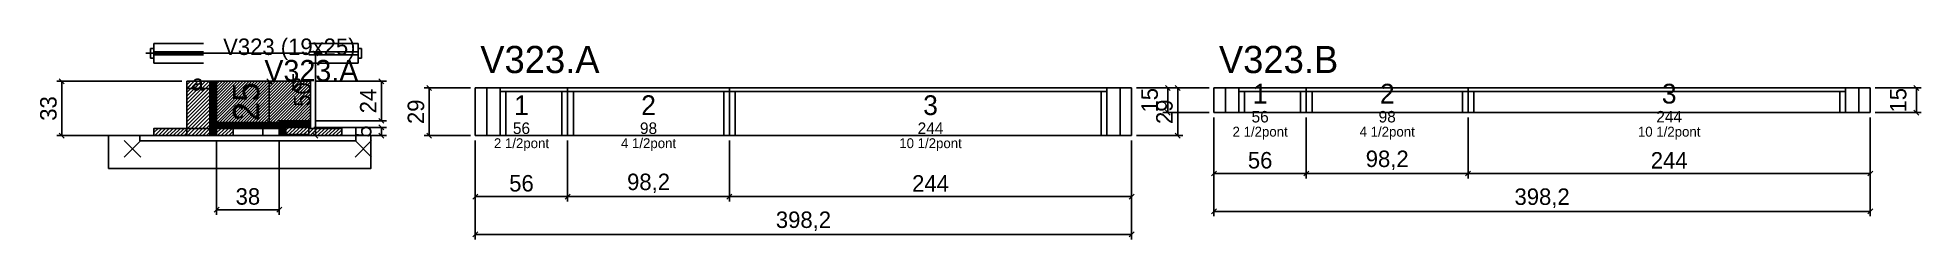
# Model space of a CAD drawing. Extents: x -69 to 1074, y -92 to 31.
import ezdxf
from ezdxf.enums import TextEntityAlignment as Align

# ---------------------------------------------------------------- set-up
doc = ezdxf.new("R2010")
doc.units = 0
for name, color, linetype in [('5', 5, 'Continuous'), ('barrote', 126, 'Continuous'), ('CONCRETO', 251, 'Continuous'), ('COTA', 241, 'Continuous'), ('Cota Seção (2x)', 241, 'Continuous'), ('detalhes', 7, 'Continuous'), ('Hachura', 251, 'Continuous'), ('Madeira', 126, 'Continuous'), ('NOMENCLATURA', 7, 'Continuous'), ('Painéis', 200, 'Continuous'), ('presilha', 224, 'Continuous'), ('SARR_2.2x7', 40, 'Continuous'), ('SARR_3.5x7', 81, 'Continuous'), ('SCO-___-LAJ', 224, 'Continuous'), ('TENSOR', 224, 'Continuous'), ('texto', 7, 'Continuous'), ('Texto Seção', 7, 'Continuous')]:
    doc.layers.add(name, color=color, linetype=linetype)
doc.dimstyles.new('PAINEL', dxfattribs={"dimtxt": 10, "dimasz": 3, "dimexe": 3, "dimexo": 3, "dimgap": 3, "dimtad": 1, "dimblk": 'OBLIQUE', "dimblk1": 'OBLIQUE', "dimcen": 2.5, "dimclrd": 4, "dimclre": 4, "dimclrt": 240, "dimazin": 3, "dimtfac": 1, "dimtmove": 0, "dimatfit": 3})
doc.dimstyles.new('SECAO2X', dxfattribs={"dimtxt": 16, "dimasz": 3, "dimexe": 3, "dimexo": 3, "dimgap": 3, "dimtad": 1, "dimblk": 'OBLIQUE', "dimblk1": 'OBLIQUE', "dimcen": 2.5, "dimclrd": 4, "dimclre": 4, "dimclrt": 240, "dimazin": 3, "dimtfac": 1, "dimtmove": 0, "dimatfit": 3})

# ---------------------------------------------------------------- blocks, each defined once
blk = doc.blocks.new('_OBLIQUE')
at = {"color": 0, "linetype": 'BYBLOCK'}
blk.add_line((-0.5, -0.5), (0.5, 0.5), dxfattribs=at)

msp = doc.modelspace()

# ---------------------------------------------------------------- hatches: boundary and pattern name
at = {"layer": 'COTA'}
h = msp.add_hatch(dxfattribs=at)
h.set_pattern_fill('ANSI31', scale=0.4)
h.paths.add_polyline_path([(40, -21), (40, 4), (97, 4), (97, -20), (78, -20), (78, -21)])
at = {"layer": 'Hachura'}
h = msp.add_hatch(dxfattribs=at)
h.set_pattern_fill('ANSI31', scale=0.5)
h.paths.add_polyline_path([(22, -29), (36, -29), (36, 4), (22, 4)])
h = msp.add_hatch(dxfattribs=at)
h.set_pattern_fill('ANSI31', scale=0.5)
h.paths.add_polyline_path([(22, -0.4), (36, -0.4), (36, 4), (22, 4)])
h = msp.add_hatch(dxfattribs=at)
h.set_pattern_fill('SOLID')
h.paths.add_polyline_path([(36, -29), (40, -29), (40, 4), (36, 4)])
h = msp.add_hatch(dxfattribs=at)
h.set_pattern_fill('SOLID')
h.paths.add_polyline_path([(40, -24.6), (78, -24.6), (78, -21), (40, -21)])
h = msp.add_hatch(dxfattribs=at)
h.set_pattern_fill('SOLID')
h.paths.add_polyline_path([(78, -24), (97, -24), (97, -20), (78, -20)])
h = msp.add_hatch(dxfattribs=at)
h.set_pattern_fill('ANSI31', scale=0.5)
h.paths.add_polyline_path([(2, -29), (22, -29), (22, -24.6), (2, -24.6)])
h = msp.add_hatch(dxfattribs=at)
h.set_pattern_fill('ANSI31', scale=0.5)
h.paths.add_polyline_path([(40, -29), (50, -29), (50, -24.6), (40, -24.6)])
h = msp.add_hatch(dxfattribs=at)
h.set_pattern_fill('SOLID')
h.paths.add_polyline_path([(78, -29), (82, -29), (82, -24), (78, -24)])
h = msp.add_hatch(dxfattribs=at)
h.set_pattern_fill('ANSI31', scale=0.5)
h.paths.add_polyline_path([(82, -29), (96, -29), (96, -24), (82, -24)])
h = msp.add_hatch(dxfattribs=at)
h.set_pattern_fill('ANSI31', scale=0.5)
h.paths.add_polyline_path([(82, -28.4), (96, -28.4), (96, -24), (82, -24)])
h = msp.add_hatch(dxfattribs=at)
h.set_pattern_fill('ANSI31', scale=0.5)
h.paths.add_polyline_path([(96, -29), (116, -29), (116, -24.6), (96, -24.6)])

# ---------------------------------------------------------------- linework, layer by layer
for p, q in [((0, 24), (0, 18)), ((2, 24), (0, 24)), ((2, 27), (32, 27)), ((2, 27), (2, 15)), ((96, 27), (126, 27)), ((126, 27), (126, 15)), ((126, 24), (128, 24)), ((128, 24), (128, 18)), ((2, 18), (0, 18)), ((2, 22), (32, 22)), ((2, 20), (32, 20)), ((2, 15), (32, 15)), ((96, 22), (126, 22)), ((96, 20), (126, 20)), ((96, 15), (126, 15)), ((126, 18), (128, 18))]:
    msp.add_line(p, q)
at = {"layer": 'barrote'}
msp.add_lwpolyline([(-25.5, -49), (133.5, -49), (133.5, -29), (-25.5, -29)], close=True, dxfattribs=at)
at = {"layer": 'CONCRETO'}
msp.add_lwpolyline([(40, -21), (40, 4), (97, 4), (97, -20), (78, -20), (78, -21)], close=True, dxfattribs=at)
at = {"layer": 'Madeira'}
for points in [[(22, -29), (36, -29), (36, 4), (22, 4)], [(22, -0.4), (36, -0.4), (36, 4), (22, 4)], [(2, -29), (22, -29), (22, -24.6), (2, -24.6)], [(22, -29), (36, -29), (36, -24.6), (22, -24.6)], [(40, -29), (50, -29), (50, -24.6), (40, -24.6)], [(68, -29), (78, -29), (78, -24.6), (68, -24.6)], [(82, -29), (96, -29), (96, -24), (82, -24)], [(82, -28.4), (96, -28.4), (96, -24), (82, -24)], [(96, -29), (116, -29), (116, -24.6), (96, -24.6)]]:
    msp.add_lwpolyline(points, close=True, dxfattribs=at)
at = {"layer": 'Painéis'}
for p, q in [((197, 0), (253, 0)), ((197, -29), (197, 0)), ((253, -29), (253, 0)), ((253, -29), (253, 0)), ((253, 0), (351.2, 0)), ((253, -29), (253, 0)), ((351.2, -29), (351.2, 0)), ((351.2, -29), (351.2, 0)), ((351.2, 0), (595.2, 0)), ((351.2, -29), (351.2, 0)), ((595.2, -29), (595.2, 0)), ((645.2, 0), (701.2, 0)), ((645.2, -15), (645.2, 0)), ((701.2, -15), (701.2, 0)), ((701.2, -15), (701.2, 0)), ((701.2, 0), (799.4, 0)), ((701.2, -15), (701.2, 0)), ((799.4, -15), (799.4, 0)), ((799.4, -15), (799.4, 0)), ((799.4, 0), (1043.4, 0)), ((799.4, -15), (799.4, 0)), ((1043.4, -15), (1043.4, 0)), ((645.2, -15), (701.2, -15)), ((701.2, -15), (799.4, -15)), ((799.4, -15), (1043.4, -15)), ((197, -29), (253, -29)), ((253, -29), (351.2, -29)), ((351.2, -29), (595.2, -29))]:
    msp.add_line(p, q, dxfattribs=at)
for points in [[(36, -29), (40, -29), (40, 4), (36, 4)], [(40, -24.6), (78, -24.6), (78, -21), (40, -21)], [(78, -24), (97, -24), (97, -20), (78, -20)], [(78, -29), (82, -29), (82, -24), (78, -24)]]:
    msp.add_lwpolyline(points, close=True, dxfattribs=at)
at = {"layer": 'presilha'}
for p, q in [((-16, -42), (-6, -32)), ((-16, -32), (-6, -42)), ((124, -42), (134, -32)), ((124, -32), (134, -42))]:
    msp.add_line(p, q, dxfattribs=at)
at = {"layer": 'SARR_2.2x7'}
for p, q in [((204, -29), (204, 0)), ((588.2, -29), (588.2, 0)), ((652.2, -15), (652.2, 0)), ((1036.4, -15), (1036.4, 0)), ((212, -2.2), (253, -2.2)), ((253, -2.2), (351.2, -2.2)), ((351.2, -2.2), (580.2, -2.2)), ((660.2, -2.2), (701.2, -2.2)), ((701.2, -2.2), (799.4, -2.2)), ((799.4, -2.2), (1028.4, -2.2))]:
    msp.add_line(p, q, dxfattribs=at)
at = {"layer": 'SARR_3.5x7'}
for p, q in [((212, -29), (212, 0)), ((253, -29), (253, 0)), ((253, -29), (253, 0)), ((351.2, -29), (351.2, 0)), ((351.2, -29), (351.2, 0)), ((580.2, -29), (580.2, 0)), ((660.2, -15), (660.2, 0)), ((701.2, -15), (701.2, 0)), ((701.2, -15), (701.2, 0)), ((799.4, -15), (799.4, 0)), ((799.4, -15), (799.4, 0)), ((1028.4, -15), (1028.4, 0)), ((215.5, -29), (215.5, -2.2)), ((249.5, -29), (249.5, -2.2)), ((256.5, -29), (256.5, -2.2)), ((347.7, -29), (347.7, -2.2)), ((354.7, -29), (354.7, -2.2)), ((576.7, -29), (576.7, -2.2)), ((663.7, -15), (663.7, -2.2)), ((697.7, -15), (697.7, -2.2)), ((704.7, -15), (704.7, -2.2)), ((795.9, -15), (795.9, -2.2)), ((802.9, -15), (802.9, -2.2)), ((1024.9, -15), (1024.9, -2.2)), ((660.2, -15), (663.7, -15)), ((697.7, -15), (701.2, -15)), ((701.2, -15), (704.7, -15)), ((795.9, -15), (799.4, -15)), ((799.4, -15), (802.9, -15)), ((1024.9, -15), (1028.4, -15)), ((212, -29), (215.5, -29)), ((249.5, -29), (253, -29)), ((253, -29), (256.5, -29)), ((347.7, -29), (351.2, -29)), ((351.2, -29), (354.7, -29)), ((576.7, -29), (580.2, -29))]:
    msp.add_line(p, q, dxfattribs=at)
at = {"layer": 'SCO-___-LAJ'}
msp.add_lwpolyline([(-6.5, -32.2), (124.5, -32.2), (124.5, -29), (-6.5, -29)], close=True, dxfattribs=at)
at = {"layer": 'TENSOR'}
msp.add_line((-3, 21), (95, 21), dxfattribs=at)

# ---------------------------------------------------------------- texts
at = {"layer": '5'}
for s, height, p in [('1', 12, (673.2, -3.5)), ('2', 12, (750.3, -3.5)), ('3', 12, (921.4, -3.5)), ('1', 12, (225, -10.5)), ('2', 12, (302.1, -10.5)), ('3', 12, (473.2, -10.5)), ('56', 7, (225, -24.5)), ('98', 7, (302.1, -24.5)), ('244', 7, (473.2, -24.5)), ('56', 7, (673.2, -17.5)), ('98', 7, (750.3, -17.5)), ('244', 7, (921.4, -17.5))]:
    msp.add_text(s, height=height, dxfattribs=at).set_placement(p, align=Align.MIDDLE_CENTER)
at = {"layer": 'detalhes'}
for s, p in [('a', (25, -1.7)), ('b', (85, -1.7)), ('c', (50, -18.5))]:
    msp.add_text(s, height=9.6, dxfattribs=at).set_placement(p)
at = {"layer": 'NOMENCLATURA'}
for s, p in [('V323.A', (200, 9)), ('V323.B', (648.2, 9))]:
    msp.add_text(s, height=16.5, dxfattribs=at).set_placement(p)
at = {"layer": 'texto', "char_height": 6, "attachment_point": 5}
for s, insert in [('2 1/2pont', (225, -34.5)), ('4 1/2pont', (302.1, -34.5)), ('10 1/2pont', (473.2, -34.5)), ('2 1/2pont', (673.2, -27.5)), ('4 1/2pont', (750.3, -27.5)), ('10 1/2pont', (921.4, -27.5))]:
    msp.add_mtext(s, dxfattribs=dict(at, insert=insert))
at = {"layer": 'Texto Seção'}
for s, height, p in [('V323 (19x25)', 10, (44, 20)), ('V323.A', 13, (69, 4))]:
    msp.add_text(s, height=height, dxfattribs=at).set_placement(p)

# ---------------------------------------------------------------- dimensions: what is measured, and where the dimension line sits
at = {"layer": 'COTA'}
for base, p1, p2 in [((100, -29), (96, -29), (96, 21)), ((-54, -29), (2, -29), (22, 4)), ((140, -20), (97, -20), (97, 4)), ((169, -29), (197, -29), (197, 0)), ((623.2, -29), (595.2, -29), (595.2, 0)), ((617.2, -15), (645.2, -15), (645.2, 0)), ((1071.4, -15), (1043.4, -15), (1043.4, 0)), ((140, -29), (96, -29), (96, -24))]:
    msp.add_linear_dim(base=base, p1=p1, p2=p2, angle=90, dimstyle='PAINEL', dxfattribs=at).render()
for base, p1, p2 in [((645.2, -52), (645.2, -15), (701.2, -15)), ((645.2, -75), (645.2, -15), (1043.4, -15)), ((701.2, -52), (701.2, -15), (799.4, -15)), ((799.4, -52), (799.4, -15), (1043.4, -15)), ((40, -74), (40, -29), (78, -29)), ((197, -66), (197, -29), (253, -29)), ((197, -89), (197, -29), (595.2, -29)), ((253, -66), (253, -29), (351.2, -29)), ((351.2, -66), (351.2, -29), (595.2, -29))]:
    msp.add_linear_dim(base=base, p1=p1, p2=p2, dimstyle='PAINEL', dxfattribs=at).render()
at = {"layer": 'Cota Seção (2x)'}
msp.add_linear_dim(base=(72, -21), p1=(40, -21), p2=(40, 4), angle=90, dimstyle='SECAO2X', dxfattribs=at).render()

doc.saveas('drawing.dxf')
